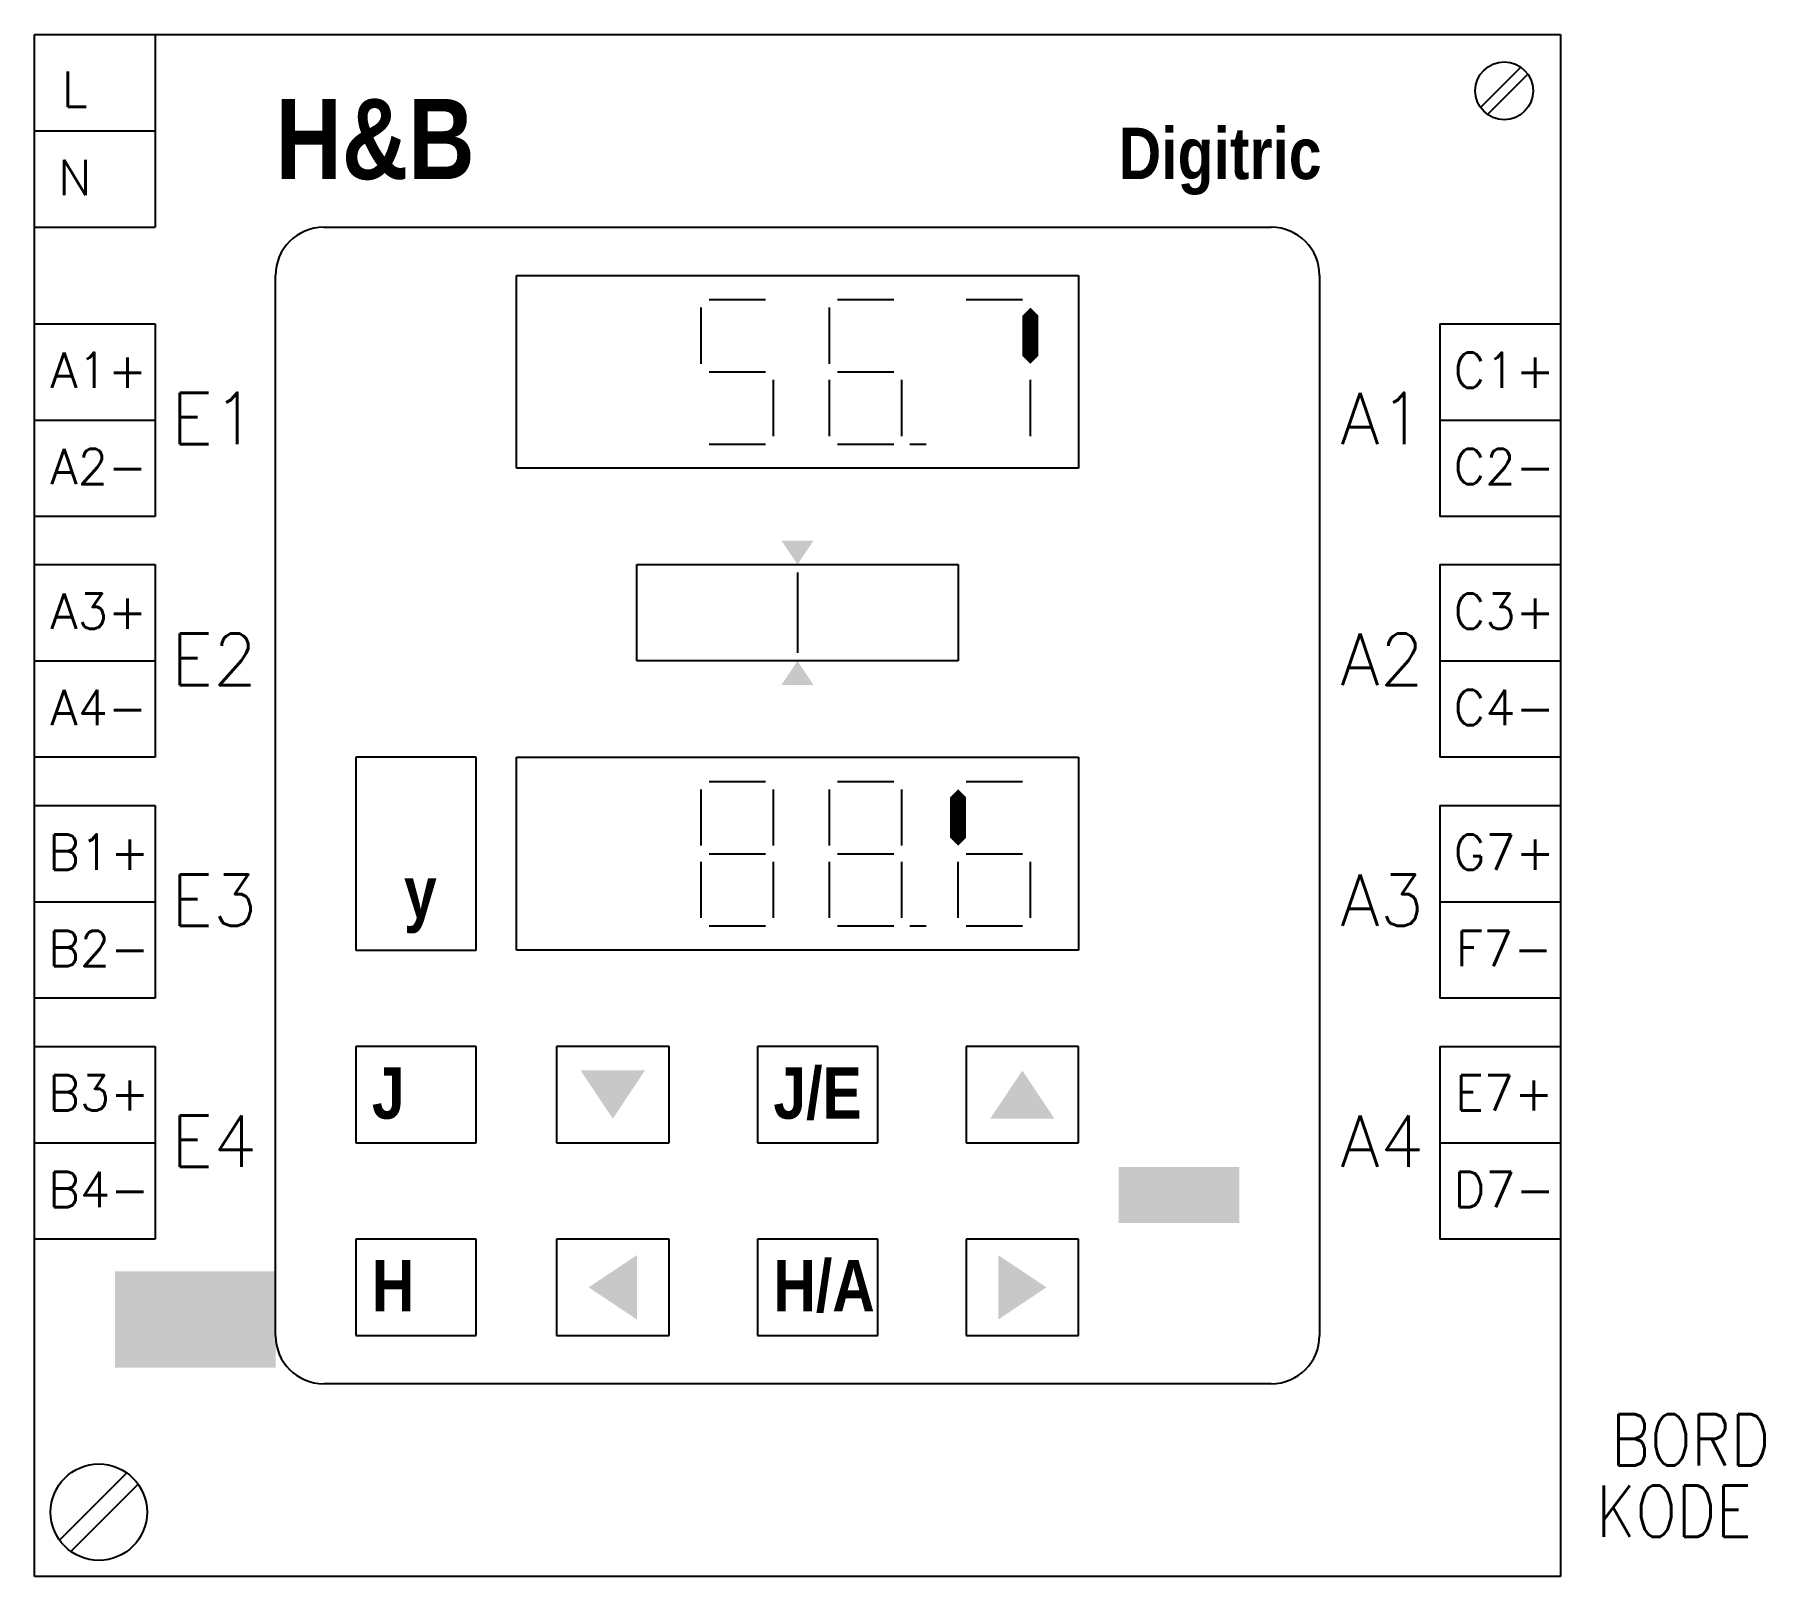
# Model space of a CAD drawing. Extents: x 52 to 160, y 81 to 177.
import ezdxf
from ezdxf.enums import TextEntityAlignment as Align

# ---------------------------------------------------------------- set-up
doc = ezdxf.new("R2010")
doc.units = 0
doc.header["$LTSCALE"] = 6
doc.header["$MEASUREMENT"] = 0
for name, color, linetype in [('1', 8, 'CONTINUOUS'), ('10', 8, 'CONTINUOUS'), ('11', 30, 'CONTINUOUS'), ('12', 30, 'CONTINUOUS'), ('3', 30, 'CONTINUOUS')]:
    doc.layers.add(name, color=color, linetype=linetype)
doc.styles.add('DIK', font='swisscbo.ttf')
doc.styles.add('ROMANS', font='ROMANS', dxfattribs={"width": 0.85})
doc.styles.get("Standard").update_dxf_attribs({"font": 'simplex.shx', "width": 0.85})

# ---------------------------------------------------------------- blocks, each defined once
blk = doc.blocks.new('ATT_TEXT', base_point=(75, 171))

msp = doc.modelspace()

# ---------------------------------------------------------------- linework, layer by layer
at = {"layer": '1'}
for p, q in [((52.5, 81), (52.5, 177)), ((52.5, 177), (147.5, 177)), ((60, 177), (60, 165)), ((147.5, 177), (147.5, 81)), ((142.53, 172.46), (145.04, 174.97)), ((142.96, 172.03), (145.47, 174.54)), ((52.5, 171), (60, 171)), ((52.5, 165), (60, 165)), ((82.5, 162), (117.5, 162)), ((82.5, 150), (82.5, 162)), ((117.5, 162), (117.5, 150)), ((52.5, 159), (60, 159)), ((60, 159), (60, 147)), ((140, 159), (147.5, 159)), ((140, 159), (140, 147)), ((52.5, 153), (60, 153)), ((140, 153), (147.5, 153)), ((117.5, 150), (82.5, 150)), ((60, 147), (52.5, 147)), ((147.5, 147), (140, 147)), ((52.5, 144), (60, 144)), ((60, 144), (60, 132)), ((90, 144), (110, 144)), ((90, 138), (90, 144)), ((110, 144), (110, 138)), ((140, 144), (147.5, 144)), ((140, 144), (140, 132)), ((52.5, 138), (60, 138)), ((110, 138), (90, 138)), ((140, 138), (147.5, 138)), ((60, 132), (52.5, 132)), ((80, 132), (72.5, 132)), ((72.5, 132), (72.5, 120)), ((80, 120), (80, 132)), ((82.5, 132), (117.5, 132)), ((82.5, 120), (82.5, 132)), ((117.5, 132), (117.5, 120)), ((147.5, 132), (140, 132)), ((52.5, 129), (60, 129)), ((60, 129), (60, 117)), ((140, 129), (147.5, 129)), ((140, 129), (140, 117)), ((52.5, 123), (60, 123)), ((140, 123), (147.5, 123)), ((72.5, 120), (80, 120)), ((117.5, 120), (82.5, 120)), ((60, 117), (52.5, 117)), ((147.5, 117), (140, 117)), ((52.5, 114), (60, 114)), ((60, 114), (60, 102)), ((80, 114), (72.5, 114)), ((72.5, 114), (72.5, 108)), ((80, 108), (80, 114)), ((85, 114), (85, 108)), ((92, 114), (85, 114)), ((92, 108), (92, 114)), ((97.5, 114), (97.5, 108)), ((105, 114), (97.5, 114)), ((105, 108), (105, 114)), ((110.5, 114), (110.5, 108)), ((117.5, 114), (110.5, 114)), ((117.5, 108), (117.5, 114)), ((140, 114), (147.5, 114)), ((140, 114), (140, 102)), ((52.5, 108), (60, 108)), ((72.5, 108), (80, 108)), ((85, 108), (92, 108)), ((97.5, 108), (105, 108)), ((110.5, 108), (117.5, 108)), ((140, 108), (147.5, 108)), ((60, 102), (52.5, 102)), ((80, 102), (72.5, 102)), ((72.5, 102), (72.5, 96)), ((80, 96), (80, 102)), ((85, 102), (85, 96)), ((92, 102), (85, 102)), ((92, 96), (92, 102)), ((97.5, 102), (97.5, 96)), ((105, 102), (97.5, 102)), ((105, 96), (105, 102)), ((110.5, 102), (110.5, 96)), ((117.5, 102), (110.5, 102)), ((117.5, 96), (117.5, 102)), ((147.5, 102), (140, 102)), ((72.5, 96), (80, 96)), ((85, 96), (92, 96)), ((97.5, 96), (105, 96)), ((110.5, 96), (117.5, 96)), ((54.05, 83.26), (58.24, 87.45)), ((54.76, 82.55), (58.95, 86.74)), ((147.5, 81), (52.5, 81))]:
    msp.add_line(p, q, dxfattribs=at)
for centre, radius in [((144, 173.5), 1.8), ((56.5, 85), 3)]:
    msp.add_circle(centre, radius, dxfattribs=at)
for points in [[(100, 144), (99, 145.5), (101, 145.5)], [(100, 138), (99, 136.5), (101, 136.5)], [(120, 103), (120, 106.5), (127.5, 106.5)], [(120, 103), (127.5, 103), (127.5, 106.5)], [(57.5, 94), (57.5, 100), (67.5, 100)], [(67.5, 100), (67.5, 94), (57.5, 94)]]:
    msp.add_solid(points, dxfattribs=at)
at = {"layer": '3'}
for p, q in [((70.5, 165), (129.5, 165)), ((67.5, 96), (67.5, 162)), ((132.5, 162), (132.5, 96)), ((129.5, 93), (70.5, 93))]:
    msp.add_line(p, q, dxfattribs=at)
for points in [[(94.5, 160.5), (95, 160.5), (97.5, 160.5), (98, 160.5)], [(102.5, 160.5), (103, 160.5), (105.5, 160.5), (106, 160.5)], [(110.5, 160.5), (111, 160.5), (113.5, 160.5), (114, 160.5)], [(94, 156.5), (94, 157), (94, 159.5), (94, 160)], [(102, 156.5), (102, 157), (102, 159.5), (102, 160)], [(94.5, 156), (95, 156), (97.5, 156), (98, 156)], [(98.5, 152), (98.5, 152.5), (98.5, 155), (98.5, 155.5)], [(102, 152), (102, 152.5), (102, 155), (102, 155.5)], [(102.5, 156), (103, 156), (105.5, 156), (106, 156)], [(106.5, 152), (106.5, 152.5), (106.5, 155), (106.5, 155.5)], [(114.5, 152), (114.5, 152.5), (114.5, 155), (114.5, 155.5)], [(94.5, 151.5), (95, 151.5), (97.5, 151.5), (98, 151.5)], [(102.5, 151.5), (103, 151.5), (105.5, 151.5), (106, 151.5)], [(107, 151.5), (107.5, 151.5), (108, 151.5)], [(100, 143.5), (100, 143), (100, 139), (100, 138.5)], [(94.5, 130.5), (95, 130.5), (97.5, 130.5), (98, 130.5)], [(102.5, 130.5), (103, 130.5), (105.5, 130.5), (106, 130.5)], [(110.5, 130.5), (111, 130.5), (113.5, 130.5), (114, 130.5)], [(94, 126.5), (94, 127), (94, 129.5), (94, 130)], [(98.5, 126.5), (98.5, 127), (98.5, 129.5), (98.5, 130)], [(102, 126.5), (102, 127), (102, 129.5), (102, 130)], [(106.5, 126.5), (106.5, 127), (106.5, 129.5), (106.5, 130)], [(94, 122), (94, 122.5), (94, 125), (94, 125.5)], [(94.5, 126), (95, 126), (97.5, 126), (98, 126)], [(98.5, 122), (98.5, 122.5), (98.5, 125), (98.5, 125.5)], [(102, 122), (102, 122.5), (102, 125), (102, 125.5)], [(102.5, 126), (103, 126), (105.5, 126), (106, 126)], [(106.5, 122), (106.5, 122.5), (106.5, 125), (106.5, 125.5)], [(110, 122), (110, 122.5), (110, 125), (110, 125.5)], [(110.5, 126), (111, 126), (113.5, 126), (114, 126)], [(114.5, 122), (114.5, 122.5), (114.5, 125), (114.5, 125.5)], [(94.5, 121.5), (95, 121.5), (97.5, 121.5), (98, 121.5)], [(102.5, 121.5), (103, 121.5), (105.5, 121.5), (106, 121.5)], [(107, 121.5), (107.5, 121.5), (108, 121.5)], [(110.5, 121.5), (111, 121.5), (113.5, 121.5), (114, 121.5)]]:
    msp.add_lwpolyline(points, dxfattribs=at)
for points in [[(114.5, 156.5, 0, 1, 0), (114.5, 157, 1, 1, 0), (114.5, 159.5, 1, 0, 0), (114.5, 160, 0, 0, 0)], [(110, 126.5, 0, 1, 0), (110, 127, 1, 1, 0), (110, 129.5, 1, 0, 0), (110, 130, 0, 0, 0)]]:
    msp.add_lwpolyline(points, format="xyseb", dxfattribs=at)
for centre, start, end in [((70.5, 162), 90, 180), ((129.5, 162), 0, 90), ((70.5, 96), 180, 270), ((129.5, 96), 270, 0)]:
    msp.add_arc(centre, 3, start, end, dxfattribs=at)
for points in [[(88.5, 109.5), (86.5, 112.5), (90.5, 112.5)], [(114, 112.5), (112, 109.5), (116, 109.5)], [(87, 99), (90, 101), (90, 97)], [(115.5, 99), (112.5, 101), (112.5, 97)]]:
    msp.add_solid(points, dxfattribs=at)

# ---------------------------------------------------------------- block references
at = {"layer": '10'}
ref = msp.add_blockref('ATT_TEXT', (55, 172.5), dxfattribs=at)
ref.add_attrib('TEXT', 'L', dxfattribs={"height": 2.2}).set_placement((55, 172.5), align=Align.CENTER)
ref = msp.add_blockref('ATT_TEXT', (55, 167), dxfattribs=at)
ref.add_attrib('TEXT', 'N', dxfattribs={"height": 2.2}).set_placement((55, 167), align=Align.CENTER)
ref = msp.add_blockref('ATT_TEXT', (56.5, 155), dxfattribs=at)
ref.add_attrib('TEXT', 'A1+', dxfattribs={"height": 2.2}).set_placement((56.5, 155), align=Align.CENTER)
ref = msp.add_blockref('ATT_TEXT', (144, 155), dxfattribs=at)
ref.add_attrib('TEXT', 'C1+', dxfattribs={"height": 2.2}).set_placement((144, 155), align=Align.CENTER)
ref = msp.add_blockref('ATT_TEXT', (56.5, 149), dxfattribs=at)
ref.add_attrib('TEXT', 'A2-', dxfattribs={"height": 2.2}).set_placement((56.5, 149), align=Align.CENTER)
ref = msp.add_blockref('ATT_TEXT', (144, 149), dxfattribs=at)
ref.add_attrib('TEXT', 'C2-', dxfattribs={"height": 2.2}).set_placement((144, 149), align=Align.CENTER)
ref = msp.add_blockref('ATT_TEXT', (56.5, 140), dxfattribs=at)
ref.add_attrib('TEXT', 'A3+', dxfattribs={"height": 2.2}).set_placement((56.5, 140), align=Align.CENTER)
ref = msp.add_blockref('ATT_TEXT', (144, 140), dxfattribs=at)
ref.add_attrib('TEXT', 'C3+', dxfattribs={"height": 2.2}).set_placement((144, 140), align=Align.CENTER)
ref = msp.add_blockref('ATT_TEXT', (56.5, 134), dxfattribs=at)
ref.add_attrib('TEXT', 'A4-', dxfattribs={"height": 2.2}).set_placement((56.5, 134), align=Align.CENTER)
ref = msp.add_blockref('ATT_TEXT', (144, 134), dxfattribs=at)
ref.add_attrib('TEXT', 'C4-', dxfattribs={"height": 2.2}).set_placement((144, 134), align=Align.CENTER)
ref = msp.add_blockref('ATT_TEXT', (56.5, 125), dxfattribs=at)
ref.add_attrib('TEXT', 'B1+', dxfattribs={"height": 2.2}).set_placement((56.5, 125), align=Align.CENTER)
ref = msp.add_blockref('ATT_TEXT', (144, 125), dxfattribs=at)
ref.add_attrib('TEXT', 'G7+', dxfattribs={"height": 2.2}).set_placement((144, 125), align=Align.CENTER)
ref = msp.add_blockref('ATT_TEXT', (56.5, 119), dxfattribs=at)
ref.add_attrib('TEXT', 'B2-', dxfattribs={"height": 2.2}).set_placement((56.5, 119), align=Align.CENTER)
ref = msp.add_blockref('ATT_TEXT', (144, 119), dxfattribs=at)
ref.add_attrib('TEXT', 'F7-', dxfattribs={"height": 2.2}).set_placement((144, 119), align=Align.CENTER)
ref = msp.add_blockref('ATT_TEXT', (56.5, 110), dxfattribs=at)
ref.add_attrib('TEXT', 'B3+', dxfattribs={"height": 2.2}).set_placement((56.5, 110), align=Align.CENTER)
ref = msp.add_blockref('ATT_TEXT', (144, 110), dxfattribs=at)
ref.add_attrib('TEXT', 'E7+', dxfattribs={"height": 2.2}).set_placement((144, 110), align=Align.CENTER)
ref = msp.add_blockref('ATT_TEXT', (56.5, 104), dxfattribs=at)
ref.add_attrib('TEXT', 'B4-', dxfattribs={"height": 2.2}).set_placement((56.5, 104), align=Align.CENTER)
ref = msp.add_blockref('ATT_TEXT', (144, 104), dxfattribs=at)
ref.add_attrib('TEXT', 'D7-', dxfattribs={"height": 2.2}).set_placement((144, 104), align=Align.CENTER)
at = {"layer": '12'}
ref = msp.add_blockref('ATT_TEXT', (67.5, 168), dxfattribs=at)
ref.add_attrib('TEXT', 'H&B', (67.5, 168), dxfattribs={"height": 5, "style": 'DIK'})
ref = msp.add_blockref('ATT_TEXT', (120, 168), dxfattribs=at)
ref.add_attrib('TEXT', 'Digitric', (120, 168), dxfattribs={"height": 3.2, "style": 'DIK'})
ref = msp.add_blockref('ATT_TEXT', (61, 151.5), dxfattribs=at)
ref.add_attrib('TEXT', 'E1', (61, 151.5), dxfattribs={"height": 3.2})
ref = msp.add_blockref('ATT_TEXT', (139, 151.5), dxfattribs=at)
ref.add_attrib('TEXT', 'A1', dxfattribs={"height": 3.2}).set_placement((139, 151.5), align=Align.RIGHT)
ref = msp.add_blockref('ATT_TEXT', (61, 136.5), dxfattribs=at)
ref.add_attrib('TEXT', 'E2', (61, 136.5), dxfattribs={"height": 3.2})
ref = msp.add_blockref('ATT_TEXT', (139, 136.5), dxfattribs=at)
ref.add_attrib('TEXT', 'A2', dxfattribs={"height": 3.2}).set_placement((139, 136.5), align=Align.RIGHT)
ref = msp.add_blockref('ATT_TEXT', (61, 121.5), dxfattribs=at)
ref.add_attrib('TEXT', 'E3', (61, 121.5), dxfattribs={"height": 3.2})
ref = msp.add_blockref('ATT_TEXT', (75.5, 122), dxfattribs=at)
ref.add_attrib('TEXT', 'y', (75.5, 122), dxfattribs={"height": 3.2, "style": 'DIK'})
ref = msp.add_blockref('ATT_TEXT', (139, 121.5), dxfattribs=at)
ref.add_attrib('TEXT', 'A3', dxfattribs={"height": 3.2}).set_placement((139, 121.5), align=Align.RIGHT)
ref = msp.add_blockref('ATT_TEXT', (73.5, 109.5), dxfattribs=at)
ref.add_attrib('TEXT', 'J', (73.5, 109.5), dxfattribs={"height": 3.2, "style": 'DIK'})
ref = msp.add_blockref('ATT_TEXT', (98.5, 109.5), dxfattribs=at)
ref.add_attrib('TEXT', 'J/E', (98.5, 109.5), dxfattribs={"height": 3.2, "style": 'DIK'})
ref = msp.add_blockref('ATT_TEXT', (61, 106.5), dxfattribs=at)
ref.add_attrib('TEXT', 'E4', (61, 106.5), dxfattribs={"height": 3.2})
ref = msp.add_blockref('ATT_TEXT', (139, 106.5), dxfattribs=at)
ref.add_attrib('TEXT', 'A4', dxfattribs={"height": 3.2}).set_placement((139, 106.5), align=Align.RIGHT)
ref = msp.add_blockref('ATT_TEXT', (73.5, 97.5), dxfattribs=at)
ref.add_attrib('TEXT', 'H', (73.5, 97.5), dxfattribs={"height": 3.2, "style": 'DIK'})
ref = msp.add_blockref('ATT_TEXT', (98.5, 97.5), dxfattribs=at)
ref.add_attrib('TEXT', 'H/A', (98.5, 97.5), dxfattribs={"height": 3.2, "style": 'DIK'})

# ---------------------------------------------------------------- texts
at = {"layer": '11', "style": 'ROMANS', "width": 0.85}
msp.add_attdef('BORD', (150.64, 87.9), '', height=3.2, dxfattribs=at)
at = {"layer": '12', "style": 'ROMANS', "width": 0.85}
msp.add_attdef('KODE', (149.73, 83.46), '-B', height=3.2, dxfattribs=at)

doc.saveas('drawing.dxf')
